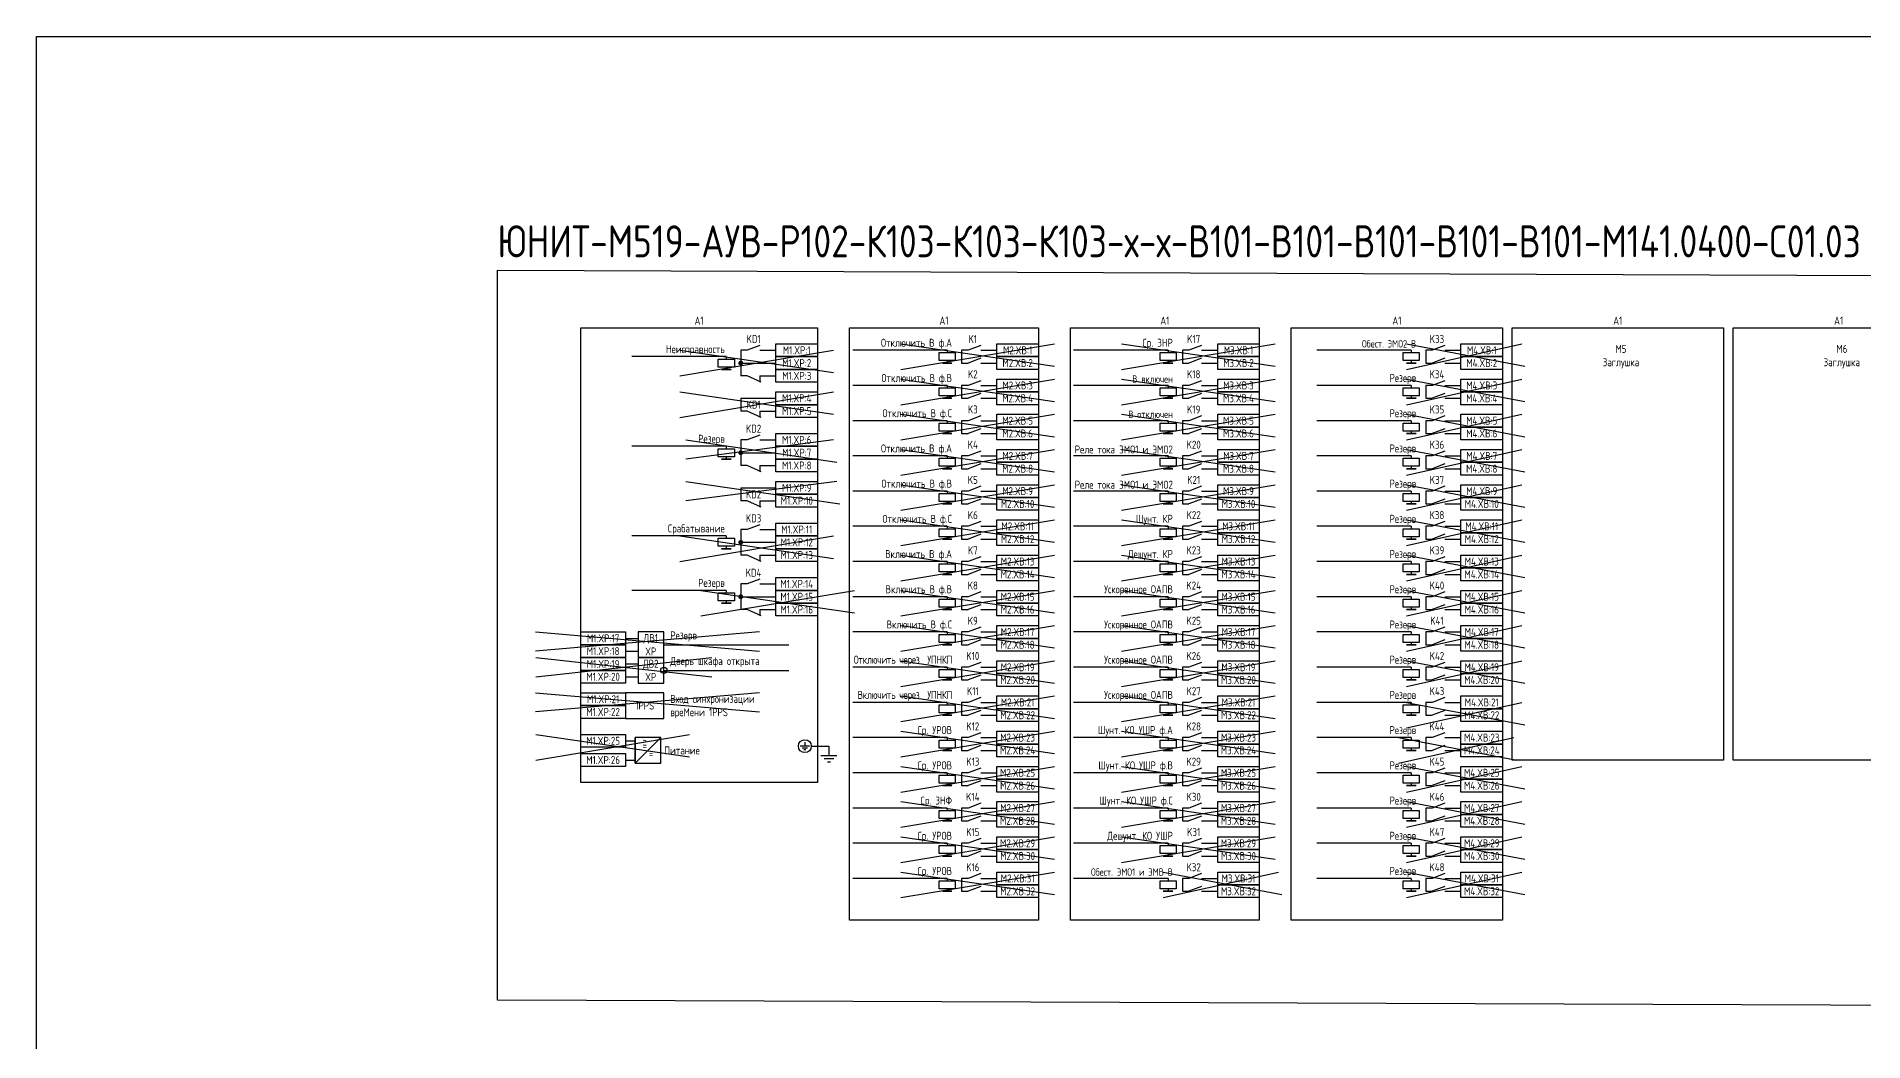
# Model space of a CAD drawing. Header units: millimetres. Extents: x -774 to 4101, y -90 to 618.
# Drawn here: x -774 to -203, y 304 to 618 of the extents above; entities that cross this region are included whole.
import ezdxf

# ---------------------------------------------------------------- set-up
doc = ezdxf.new("R2010")
doc.units = ezdxf.units.MM
doc.styles.add('Gost_type_A', font='GOST_A.TTF')

# ---------------------------------------------------------------- blocks, each defined once
blk = doc.blocks.new('POINT')
at = {"const_width": 0.75}
blk.add_lwpolyline([(-0.375, 0, 1), (0.375, 0, 1)], format="xyb", close=True, dxfattribs=at)

msp = doc.modelspace()

# ---------------------------------------------------------------- linework, layer by layer
at = {"color": 6}
for p, q in [((-573, 520), (-525, 513)), ((-573, 512), (-525, 520)), ((-504, 522), (-456, 515)), ((-504, 514), (-456, 522)), ((-435, 522), (-387, 515)), ((-435, 514), (-387, 522)), ((-346, 522), (-309, 515)), ((-346, 514), (-310, 522)), ((-504, 511), (-456, 504)), ((-504, 503), (-456, 511)), ((-435, 511), (-387, 504)), ((-435, 503), (-387, 511)), ((-573, 507), (-525, 500)), ((-573, 499), (-525, 507)), ((-504, 500), (-456, 493)), ((-504, 492), (-456, 500)), ((-435, 500), (-387, 493)), ((-435, 492), (-387, 500)), ((-504, 489), (-456, 482)), ((-504, 481), (-456, 489)), ((-435, 489), (-387, 482)), ((-435, 481), (-387, 489)), ((-504, 478), (-456, 471)), ((-504, 470), (-456, 478)), ((-435, 478), (-387, 471)), ((-435, 470), (-387, 478)), ((-504, 467), (-456, 460)), ((-504, 459), (-456, 467)), ((-435, 467), (-387, 460)), ((-435, 459), (-387, 467)), ((-573, 462), (-525, 455)), ((-573, 454), (-525, 462)), ((-504, 456), (-456, 449)), ((-504, 448), (-456, 456)), ((-435, 456), (-387, 449)), ((-435, 448), (-387, 456)), ((-566.5, 445), (-518.5, 438)), ((-566.5, 437), (-518.5, 445)), ((-504, 445), (-456, 438)), ((-504, 437), (-456, 445)), ((-435, 445), (-387, 438)), ((-435, 437), (-387, 445)), ((-504, 434), (-456, 427)), ((-504, 426), (-456, 434)), ((-435, 434), (-387, 427)), ((-435, 426), (-387, 434)), ((-618, 424), (-563, 418)), ((-618, 418), (-563, 424)), ((-504, 423), (-456, 416)), ((-504, 415), (-456, 423)), ((-435, 423), (-387, 416)), ((-435, 415), (-387, 423)), ((-504, 412), (-456, 405)), ((-504, 404), (-456, 412)), ((-435, 412), (-387, 405)), ((-435, 404), (-387, 412)), ((-618, 400), (-570, 393)), ((-618, 392), (-570, 400)), ((-504, 401), (-456, 394)), ((-504, 393), (-456, 401)), ((-435, 401), (-387, 394)), ((-435, 393), (-387, 401)), ((-504, 390), (-456, 383)), ((-504, 382), (-456, 390)), ((-435, 390), (-387, 383)), ((-435, 382), (-387, 390)), ((-504, 379), (-456, 372)), ((-504, 371), (-456, 379)), ((-435, 379), (-387, 372)), ((-435, 371), (-387, 379)), ((-504, 368), (-456, 361)), ((-504, 360), (-456, 368)), ((-435, 368), (-387, 361)), ((-435, 360), (-387, 368)), ((-504, 357), (-456, 350)), ((-504, 349), (-456, 357)), ((-422, 357), (-385, 350)), ((-422, 349), (-386, 357))]:
    msp.add_line(p, q, dxfattribs=at)
at = {"ltscale": 1.08}
for p, q in [((-552, 520), (-554, 520)), ((-554, 520), (-554, 512)), ((-548, 520), (-543, 520)), ((-483, 520), (-485, 520)), ((-485, 520), (-485, 516)), ((-479, 520), (-474, 520)), ((-414, 520), (-416, 520)), ((-416, 520), (-416, 516)), ((-410, 520), (-405, 520)), ((-338, 520), (-340, 520)), ((-340, 520), (-340, 516)), ((-334, 520), (-329, 520)), ((-554, 516), (-543, 516)), ((-485, 516), (-483, 516)), ((-479, 516), (-474, 516)), ((-416, 516), (-414, 516)), ((-410, 516), (-405, 516)), ((-340, 516), (-338, 516)), ((-334, 516), (-329, 516)), ((-552, 512), (-554, 512)), ((-548, 512), (-543, 512)), ((-483, 509), (-485, 509)), ((-485, 509), (-485, 505)), ((-479, 509), (-474, 509)), ((-414, 509), (-416, 509)), ((-416, 509), (-416, 505)), ((-410, 509), (-405, 509)), ((-338, 509), (-340, 509)), ((-340, 509), (-340, 505)), ((-334, 509), (-329, 509)), ((-554, 505), (-543, 505)), ((-485, 505), (-483, 505)), ((-479, 505), (-474, 505)), ((-416, 505), (-414, 505)), ((-410, 505), (-405, 505)), ((-340, 505), (-338, 505)), ((-334, 505), (-329, 505)), ((-552, 501), (-554, 501)), ((-548, 501), (-543, 501)), ((-483, 498), (-485, 498)), ((-485, 498), (-485, 494)), ((-479, 498), (-474, 498)), ((-414, 498), (-416, 498)), ((-416, 498), (-416, 494)), ((-410, 498), (-405, 498)), ((-338, 498), (-340, 498)), ((-340, 498), (-340, 494)), ((-334, 498), (-329, 498)), ((-552, 492), (-554, 492)), ((-554, 492), (-554, 484)), ((-548, 492), (-543, 492)), ((-485, 494), (-483, 494)), ((-479, 494), (-474, 494)), ((-416, 494), (-414, 494)), ((-410, 494), (-405, 494)), ((-340, 494), (-338, 494)), ((-334, 494), (-329, 494)), ((-554, 488), (-543, 488)), ((-483, 487), (-485, 487)), ((-485, 487), (-485, 483)), ((-479, 487), (-474, 487)), ((-414, 487), (-416, 487)), ((-416, 487), (-416, 483)), ((-410, 487), (-405, 487)), ((-338, 487), (-340, 487)), ((-340, 487), (-340, 483)), ((-334, 487), (-329, 487)), ((-552, 484), (-554, 484)), ((-548, 484), (-543, 484)), ((-485, 483), (-483, 483)), ((-479, 483), (-474, 483)), ((-416, 483), (-414, 483)), ((-410, 483), (-405, 483)), ((-340, 483), (-338, 483)), ((-334, 483), (-329, 483)), ((-554, 477), (-543, 477)), ((-483, 476), (-485, 476)), ((-485, 476), (-485, 472)), ((-479, 476), (-474, 476)), ((-414, 476), (-416, 476)), ((-416, 476), (-416, 472)), ((-410, 476), (-405, 476)), ((-338, 476), (-340, 476)), ((-340, 476), (-340, 472)), ((-334, 476), (-329, 476)), ((-552, 473), (-554, 473)), ((-548, 473), (-543, 473)), ((-485, 472), (-483, 472)), ((-479, 472), (-474, 472)), ((-416, 472), (-414, 472)), ((-410, 472), (-405, 472)), ((-340, 472), (-338, 472)), ((-334, 472), (-329, 472)), ((-552, 464), (-554, 464)), ((-554, 464), (-554, 456)), ((-548, 464), (-543, 464)), ((-483, 465), (-485, 465)), ((-485, 465), (-485, 461)), ((-479, 465), (-474, 465)), ((-414, 465), (-416, 465)), ((-416, 465), (-416, 461)), ((-410, 465), (-405, 465)), ((-338, 465), (-340, 465)), ((-340, 465), (-340, 461)), ((-334, 465), (-329, 465)), ((-554, 460), (-543, 460)), ((-485, 461), (-483, 461)), ((-479, 461), (-474, 461)), ((-416, 461), (-414, 461)), ((-410, 461), (-405, 461)), ((-340, 461), (-338, 461)), ((-334, 461), (-329, 461)), ((-552, 456), (-554, 456)), ((-548, 456), (-543, 456)), ((-483, 454), (-485, 454)), ((-485, 454), (-485, 450)), ((-479, 454), (-474, 454)), ((-414, 454), (-416, 454)), ((-416, 454), (-416, 450)), ((-410, 454), (-405, 454)), ((-338, 454), (-340, 454)), ((-340, 454), (-340, 450)), ((-334, 454), (-329, 454)), ((-552, 447), (-554, 447)), ((-554, 447), (-554, 439)), ((-548, 447), (-543, 447)), ((-485, 450), (-483, 450)), ((-479, 450), (-474, 450)), ((-416, 450), (-414, 450)), ((-410, 450), (-405, 450)), ((-340, 450), (-338, 450)), ((-334, 450), (-329, 450)), ((-554, 443), (-543, 443)), ((-483, 443), (-485, 443)), ((-485, 443), (-485, 439)), ((-479, 443), (-474, 443)), ((-414, 443), (-416, 443)), ((-416, 443), (-416, 439)), ((-410, 443), (-405, 443)), ((-338, 443), (-340, 443)), ((-340, 443), (-340, 439)), ((-334, 443), (-329, 443)), ((-552, 439), (-554, 439)), ((-548, 439), (-543, 439)), ((-485, 439), (-483, 439)), ((-479, 439), (-474, 439)), ((-416, 439), (-414, 439)), ((-410, 439), (-405, 439)), ((-340, 439), (-338, 439)), ((-334, 439), (-329, 439)), ((-483, 432), (-485, 432)), ((-485, 432), (-485, 428)), ((-479, 432), (-474, 432)), ((-414, 432), (-416, 432)), ((-416, 432), (-416, 428)), ((-410, 432), (-405, 432)), ((-338, 432), (-340, 432)), ((-340, 432), (-340, 428)), ((-334, 432), (-329, 432)), ((-485, 428), (-483, 428)), ((-479, 428), (-474, 428)), ((-416, 428), (-414, 428)), ((-410, 428), (-405, 428)), ((-340, 428), (-338, 428)), ((-334, 428), (-329, 428)), ((-483, 421), (-485, 421)), ((-485, 421), (-485, 417)), ((-485, 417), (-483, 417)), ((-479, 421), (-474, 421)), ((-479, 417), (-474, 417)), ((-414, 421), (-416, 421)), ((-416, 421), (-416, 417)), ((-416, 417), (-414, 417)), ((-410, 421), (-405, 421)), ((-410, 417), (-405, 417)), ((-338, 421), (-340, 421)), ((-340, 421), (-340, 417)), ((-340, 417), (-338, 417)), ((-334, 421), (-329, 421)), ((-334, 417), (-329, 417)), ((-483, 410), (-485, 410)), ((-485, 410), (-485, 406)), ((-485, 406), (-483, 406)), ((-479, 410), (-474, 410)), ((-479, 406), (-474, 406)), ((-414, 410), (-416, 410)), ((-416, 410), (-416, 406)), ((-416, 406), (-414, 406)), ((-410, 410), (-405, 410)), ((-410, 406), (-405, 406)), ((-338, 410), (-340, 410)), ((-340, 410), (-340, 406)), ((-340, 406), (-338, 406)), ((-334, 410), (-329, 410)), ((-334, 406), (-329, 406)), ((-483, 399), (-485, 399)), ((-485, 399), (-485, 395)), ((-485, 395), (-483, 395)), ((-479, 399), (-474, 399)), ((-479, 395), (-474, 395)), ((-414, 399), (-416, 399)), ((-416, 399), (-416, 395)), ((-416, 395), (-414, 395)), ((-410, 399), (-405, 399)), ((-410, 395), (-405, 395)), ((-338, 399), (-340, 399)), ((-340, 399), (-340, 395)), ((-340, 395), (-338, 395)), ((-334, 399), (-329, 399)), ((-334, 395), (-329, 395)), ((-483, 388), (-485, 388)), ((-485, 388), (-485, 384)), ((-485, 384), (-483, 384)), ((-479, 388), (-474, 388)), ((-479, 384), (-474, 384)), ((-414, 388), (-416, 388)), ((-416, 388), (-416, 384)), ((-416, 384), (-414, 384)), ((-410, 388), (-405, 388)), ((-410, 384), (-405, 384)), ((-338, 388), (-340, 388)), ((-340, 388), (-340, 384)), ((-340, 384), (-338, 384)), ((-334, 388), (-329, 388)), ((-334, 384), (-329, 384)), ((-483, 377), (-485, 377)), ((-485, 377), (-485, 373)), ((-479, 377), (-474, 377)), ((-414, 377), (-416, 377)), ((-416, 377), (-416, 373)), ((-410, 377), (-405, 377)), ((-338, 377), (-340, 377)), ((-340, 377), (-340, 373)), ((-334, 377), (-329, 377)), ((-485, 373), (-483, 373)), ((-479, 373), (-474, 373)), ((-416, 373), (-414, 373)), ((-410, 373), (-405, 373)), ((-340, 373), (-338, 373)), ((-334, 373), (-329, 373)), ((-483, 366), (-485, 366)), ((-485, 366), (-485, 362)), ((-479, 366), (-474, 366)), ((-414, 366), (-416, 366)), ((-416, 366), (-416, 362)), ((-410, 366), (-405, 366)), ((-338, 366), (-340, 366)), ((-340, 366), (-340, 362)), ((-334, 366), (-329, 366)), ((-485, 362), (-483, 362)), ((-479, 362), (-474, 362)), ((-416, 362), (-414, 362)), ((-410, 362), (-405, 362)), ((-340, 362), (-338, 362)), ((-334, 362), (-329, 362)), ((-483, 355), (-485, 355)), ((-485, 355), (-485, 351)), ((-479, 355), (-474, 355)), ((-414, 355), (-416, 355)), ((-416, 355), (-416, 351)), ((-410, 355), (-405, 355)), ((-338, 355), (-340, 355)), ((-340, 355), (-340, 351)), ((-334, 355), (-329, 355)), ((-485, 351), (-483, 351)), ((-479, 351), (-474, 351)), ((-416, 351), (-414, 351)), ((-410, 351), (-405, 351)), ((-340, 351), (-338, 351)), ((-334, 351), (-329, 351))]:
    msp.add_line(p, q, dxfattribs=at)
at = {"ltscale": 4.32}
for p, q in [((-548, 521.5), (-552, 520)), ((-479, 521.5), (-483, 520)), ((-410, 521.5), (-414, 520)), ((-334, 521.5), (-338, 520)), ((-479, 517.5), (-483, 516)), ((-410, 517.5), (-414, 516)), ((-334, 517.5), (-338, 516)), ((-547.61, 510), (-552, 512)), ((-479, 510.5), (-483, 509)), ((-410, 510.5), (-414, 509)), ((-334, 510.5), (-338, 509)), ((-479, 506.5), (-483, 505)), ((-410, 506.5), (-414, 505)), ((-334, 506.5), (-338, 505)), ((-547.61, 499), (-552, 501)), ((-479, 499.5), (-483, 498)), ((-410, 499.5), (-414, 498)), ((-334, 499.5), (-338, 498)), ((-548, 493.5), (-552, 492)), ((-479, 495.5), (-483, 494)), ((-410, 495.5), (-414, 494)), ((-334, 495.5), (-338, 494)), ((-479, 488.5), (-483, 487)), ((-410, 488.5), (-414, 487)), ((-334, 488.5), (-338, 487)), ((-547.61, 482), (-552, 484)), ((-479, 484.5), (-483, 483)), ((-410, 484.5), (-414, 483)), ((-334, 484.5), (-338, 483)), ((-479, 477.5), (-483, 476)), ((-410, 477.5), (-414, 476)), ((-334, 477.5), (-338, 476)), ((-547.61, 471), (-552, 473)), ((-479, 473.5), (-483, 472)), ((-410, 473.5), (-414, 472)), ((-334, 473.5), (-338, 472)), ((-548, 465.5), (-552, 464)), ((-479, 466.5), (-483, 465)), ((-479, 462.5), (-483, 461)), ((-410, 466.5), (-414, 465)), ((-410, 462.5), (-414, 461)), ((-334, 466.5), (-338, 465)), ((-334, 462.5), (-338, 461)), ((-547.61, 454), (-552, 456)), ((-479, 455.5), (-483, 454)), ((-479, 451.5), (-483, 450)), ((-410, 455.5), (-414, 454)), ((-410, 451.5), (-414, 450)), ((-334, 455.5), (-338, 454)), ((-334, 451.5), (-338, 450)), ((-548, 448.5), (-552, 447)), ((-479, 444.5), (-483, 443)), ((-479, 440.5), (-483, 439)), ((-410, 444.5), (-414, 443)), ((-410, 440.5), (-414, 439)), ((-334, 444.5), (-338, 443)), ((-334, 440.5), (-338, 439)), ((-547.61, 437), (-552, 439)), ((-479, 433.5), (-483, 432)), ((-479, 429.5), (-483, 428)), ((-410, 433.5), (-414, 432)), ((-410, 429.5), (-414, 428)), ((-334, 433.5), (-338, 432)), ((-334, 429.5), (-338, 428)), ((-479, 422.5), (-483, 421)), ((-410, 422.5), (-414, 421)), ((-334, 422.5), (-338, 421)), ((-479, 418.5), (-483, 417)), ((-410, 418.5), (-414, 417)), ((-334, 418.5), (-338, 417)), ((-479, 411.5), (-483, 410)), ((-410, 411.5), (-414, 410)), ((-334, 411.5), (-338, 410)), ((-479, 407.5), (-483, 406)), ((-410, 407.5), (-414, 406)), ((-334, 407.5), (-338, 406)), ((-479, 400.5), (-483, 399)), ((-410, 400.5), (-414, 399)), ((-334, 400.5), (-338, 399)), ((-532.55, 396.32), (-535.4, 396.32)), ((-533.12, 395.75), (-534.83, 395.75)), ((-533.69, 395.18), (-534.26, 395.18)), ((-533.97, 397.6), (-533.97, 396.32)), ((-526.43, 396.32), (-526.43, 393.32)), ((-479, 396.5), (-483, 395)), ((-410, 396.5), (-414, 395)), ((-334, 396.5), (-338, 395)), ((-523.93, 393.32), (-528.93, 393.32)), ((-524.93, 392.32), (-527.93, 392.32)), ((-525.93, 391.32), (-526.93, 391.32)), ((-479, 389.5), (-483, 388)), ((-410, 389.5), (-414, 388)), ((-334, 389.5), (-338, 388)), ((-479, 385.5), (-483, 384)), ((-410, 385.5), (-414, 384)), ((-334, 385.5), (-338, 384)), ((-479, 378.5), (-483, 377)), ((-410, 378.5), (-414, 377)), ((-334, 378.5), (-338, 377)), ((-479, 374.5), (-483, 373)), ((-410, 374.5), (-414, 373)), ((-334, 374.5), (-338, 373)), ((-479, 367.5), (-483, 366)), ((-410, 367.5), (-414, 366)), ((-334, 367.5), (-338, 366)), ((-479, 363.5), (-483, 362)), ((-410, 363.5), (-414, 362)), ((-334, 363.5), (-338, 362)), ((-479, 356.5), (-483, 355)), ((-410, 356.5), (-414, 355)), ((-334, 356.5), (-338, 355)), ((-479, 352.5), (-483, 351)), ((-410, 352.5), (-414, 351)), ((-334, 352.5), (-338, 351))]:
    msp.add_line(p, q, dxfattribs=at)
for p, q in [((-489.5, 520), (-519, 520)), ((-489.5, 520), (-489.5, 519.25)), ((-420.5, 520), (-450, 520)), ((-420.5, 520), (-420.5, 519.25)), ((-344.5, 520), (-374, 520)), ((-344.5, 520), (-344.5, 519.25)), ((-558.5, 518), (-588, 518)), ((-558.5, 518), (-558.5, 517.25)), ((-558.5, 514.75), (-558.5, 514)), ((-489.5, 516.75), (-489.5, 516)), ((-420.5, 516.75), (-420.5, 516)), ((-344.5, 516.75), (-344.5, 516)), ((-548, 512), (-548, 510)), ((-489.5, 509), (-519, 509)), ((-489.5, 509), (-489.5, 508.25)), ((-420.5, 509), (-450, 509)), ((-420.5, 509), (-420.5, 508.25)), ((-344.5, 509), (-374, 509)), ((-344.5, 509), (-344.5, 508.25)), ((-554, 505), (-554, 501)), ((-489.5, 505.75), (-489.5, 505)), ((-420.5, 505.75), (-420.5, 505)), ((-344.5, 505.75), (-344.5, 505)), ((-548, 501), (-548, 499)), ((-489.5, 498), (-519, 498)), ((-489.5, 498), (-489.5, 497.25)), ((-420.5, 498), (-450, 498)), ((-420.5, 498), (-420.5, 497.25)), ((-344.5, 498), (-374, 498)), ((-344.5, 498), (-344.5, 497.25)), ((-489.5, 494.75), (-489.5, 494)), ((-420.5, 494.75), (-420.5, 494)), ((-344.5, 494.75), (-344.5, 494)), ((-558.5, 490), (-588, 490)), ((-558.5, 490), (-558.5, 489.25)), ((-558.5, 486.75), (-558.5, 486)), ((-489.5, 487), (-519, 487)), ((-489.5, 487), (-489.5, 486.25)), ((-420.5, 487), (-450, 487)), ((-420.5, 487), (-420.5, 486.25)), ((-344.5, 487), (-374, 487)), ((-344.5, 487), (-344.5, 486.25)), ((-548, 484), (-548, 482)), ((-489.5, 483.75), (-489.5, 483)), ((-420.5, 483.75), (-420.5, 483)), ((-344.5, 483.75), (-344.5, 483)), ((-554, 477), (-554, 473)), ((-489.5, 476), (-519, 476)), ((-489.5, 476), (-489.5, 475.25)), ((-420.5, 476), (-450, 476)), ((-420.5, 476), (-420.5, 475.25)), ((-344.5, 476), (-374, 476)), ((-344.5, 476), (-344.5, 475.25)), ((-548, 473), (-548, 471)), ((-489.5, 472.75), (-489.5, 472)), ((-420.5, 472.75), (-420.5, 472)), ((-344.5, 472.75), (-344.5, 472)), ((-489.5, 465), (-519, 465)), ((-489.5, 465), (-489.5, 464.25)), ((-420.5, 465), (-450, 465)), ((-420.5, 465), (-420.5, 464.25)), ((-344.5, 465), (-374, 465)), ((-344.5, 465), (-344.5, 464.25)), ((-558.5, 462), (-588, 462)), ((-558.5, 462), (-558.5, 461.25)), ((-558.5, 458.75), (-558.5, 458)), ((-489.5, 461.75), (-489.5, 461)), ((-420.5, 461.75), (-420.5, 461)), ((-344.5, 461.75), (-344.5, 461)), ((-548, 456), (-548, 454)), ((-489.5, 454), (-519, 454)), ((-489.5, 454), (-489.5, 453.25)), ((-420.5, 454), (-450, 454)), ((-420.5, 454), (-420.5, 453.25)), ((-344.5, 454), (-374, 454)), ((-344.5, 454), (-344.5, 453.25)), ((-489.5, 450.75), (-489.5, 450)), ((-420.5, 450.75), (-420.5, 450)), ((-344.5, 450.75), (-344.5, 450)), ((-558.5, 445), (-588, 445)), ((-558.5, 445), (-558.5, 444.25)), ((-558.5, 441.75), (-558.5, 441)), ((-489.5, 443), (-519, 443)), ((-489.5, 443), (-489.5, 442.25)), ((-489.5, 439.75), (-489.5, 439)), ((-420.5, 443), (-450, 443)), ((-420.5, 443), (-420.5, 442.25)), ((-420.5, 439.75), (-420.5, 439)), ((-344.5, 443), (-374, 443)), ((-344.5, 443), (-344.5, 442.25)), ((-344.5, 439.75), (-344.5, 439)), ((-548, 439), (-548, 437)), ((-590, 430), (-586, 430)), ((-489.5, 432), (-519, 432)), ((-489.5, 432), (-489.5, 431.25)), ((-489.5, 428.75), (-489.5, 428)), ((-420.5, 432), (-450, 432)), ((-420.5, 432), (-420.5, 431.25)), ((-420.5, 428.75), (-420.5, 428)), ((-344.5, 432), (-374, 432)), ((-344.5, 432), (-344.5, 431.25)), ((-344.5, 428.75), (-344.5, 428)), ((-590, 426), (-586, 426)), ((-578, 428), (-539, 428)), ((-590, 422), (-586, 422)), ((-590, 418), (-586, 418)), ((-578, 420), (-539, 420)), ((-489.5, 421), (-519, 421)), ((-489.5, 421), (-489.5, 420.25)), ((-489.5, 417.75), (-489.5, 417)), ((-420.5, 421), (-450, 421)), ((-420.5, 421), (-420.5, 420.25)), ((-420.5, 417.75), (-420.5, 417)), ((-344.5, 421), (-374, 421)), ((-344.5, 421), (-344.5, 420.25)), ((-344.5, 417.75), (-344.5, 417)), ((-489.5, 410), (-519, 410)), ((-489.5, 410), (-489.5, 409.25)), ((-489.5, 406.75), (-489.5, 406)), ((-420.5, 410), (-450, 410)), ((-420.5, 410), (-420.5, 409.25)), ((-420.5, 406.75), (-420.5, 406)), ((-344.5, 410), (-374, 410)), ((-344.5, 410), (-344.5, 409.25)), ((-344.5, 406.75), (-344.5, 406)), ((-587, 391), (-587, 399)), ((-587, 391), (-579, 399)), ((-531.95, 396.32), (-526.43, 396.32)), ((-489.5, 399), (-519, 399)), ((-489.5, 399), (-489.5, 398.25)), ((-489.5, 395.75), (-489.5, 395)), ((-420.5, 399), (-450, 399)), ((-420.5, 399), (-420.5, 398.25)), ((-420.5, 395.75), (-420.5, 395)), ((-344.5, 399), (-374, 399)), ((-344.5, 399), (-344.5, 398.25)), ((-344.5, 395.75), (-344.5, 395)), ((-489.5, 388), (-519, 388)), ((-489.5, 388), (-489.5, 387.25)), ((-489.5, 384.75), (-489.5, 384)), ((-420.5, 388), (-450, 388)), ((-420.5, 388), (-420.5, 387.25)), ((-420.5, 384.75), (-420.5, 384)), ((-344.5, 388), (-374, 388)), ((-344.5, 388), (-344.5, 387.25)), ((-344.5, 384.75), (-344.5, 384)), ((-489.5, 377), (-519, 377)), ((-489.5, 377), (-489.5, 376.25)), ((-420.5, 377), (-450, 377)), ((-420.5, 377), (-420.5, 376.25)), ((-344.5, 377), (-374, 377)), ((-344.5, 377), (-344.5, 376.25)), ((-489.5, 373.75), (-489.5, 373)), ((-420.5, 373.75), (-420.5, 373)), ((-344.5, 373.75), (-344.5, 373)), ((-489.5, 366), (-519, 366)), ((-489.5, 366), (-489.5, 365.25)), ((-420.5, 366), (-450, 366)), ((-420.5, 366), (-420.5, 365.25)), ((-344.5, 366), (-374, 366)), ((-344.5, 366), (-344.5, 365.25)), ((-489.5, 362.75), (-489.5, 362)), ((-420.5, 362.75), (-420.5, 362)), ((-344.5, 362.75), (-344.5, 362)), ((-489.5, 355), (-519, 355)), ((-489.5, 355), (-489.5, 354.25)), ((-420.5, 355), (-450, 355)), ((-420.5, 355), (-420.5, 354.25)), ((-344.5, 355), (-374, 355)), ((-344.5, 355), (-344.5, 354.25)), ((-489.5, 351.75), (-489.5, 351)), ((-420.5, 351.75), (-420.5, 351)), ((-344.5, 351.75), (-344.5, 351))]:
    msp.add_line(p, q)
at = {"color": 3}
for p, q in [((-346, 511), (-309, 504)), ((-346, 503), (-310, 511)), ((-346, 500), (-309, 493)), ((-346, 492), (-310, 500)), ((-346, 489), (-309, 482)), ((-346, 481), (-310, 489)), ((-346, 478), (-309, 471)), ((-346, 470), (-310, 478)), ((-346, 467), (-309, 460)), ((-346, 459), (-310, 467)), ((-346, 456), (-309, 449)), ((-346, 448), (-310, 456)), ((-346, 445), (-309, 438)), ((-346, 437), (-310, 445)), ((-346, 434), (-309, 427)), ((-346, 426), (-310, 434)), ((-346, 423), (-309, 416)), ((-346, 415), (-310, 423)), ((-346, 410), (-309, 403)), ((-346, 402), (-310, 410)), ((-348.5, 399), (-311.5, 392)), ((-348.5, 391), (-312.5, 399)), ((-346, 390), (-309, 383)), ((-346, 382), (-310, 390)), ((-346, 379), (-309, 372)), ((-346, 371), (-310, 379)), ((-346, 368), (-309, 361)), ((-346, 360), (-310, 368)), ((-346, 357), (-309, 350)), ((-346, 349), (-310, 357))]:
    msp.add_line(p, q, dxfattribs=at)
at = {"color": 114, "true_color": 0x139b48}
for p, q in [((-571.12, 492), (-524, 485)), ((-525, 492), (-571.12, 486)), ((-571.12, 479), (-523, 472)), ((-524, 479), (-571.12, 473)), ((-618.12, 432), (-548.12, 426)), ((-548.12, 432), (-618.12, 426)), ((-618.12, 413), (-548.12, 407)), ((-548.12, 413), (-618.12, 407))]:
    msp.add_line(p, q, dxfattribs=at)
at = {"ltscale": 4}
for p, q in [((-590, 398), (-587, 398)), ((-590, 392), (-587, 392))]:
    msp.add_line(p, q, dxfattribs=at)
at = {"color": 3}
msp.add_lwpolyline([(-774, 618), (4101, 618), (4101, -90), (-774, -90)], close=True, dxfattribs=at)
for points in [[(-630, 545), (425, 541), (425, 313), (-630, 317)], [(-604, 527), (-530, 527), (-530, 385), (-604, 385)], [(-520, 527), (-461, 527), (-461, 342), (-520, 342)], [(-451, 527), (-392, 527), (-392, 342), (-451, 342)], [(-382, 527), (-316, 527), (-316, 342), (-382, 342)], [(-313, 527), (-247, 527), (-247, 392), (-313, 392)], [(-244, 527), (-178, 527), (-178, 392), (-244, 392)], [(-543, 522), (-530, 522), (-530, 518), (-543, 518)], [(-474, 522), (-461, 522), (-461, 518), (-474, 518)], [(-405, 522), (-392, 522), (-392, 518), (-405, 518)], [(-329, 522), (-316, 522), (-316, 518), (-329, 518)], [(-556, 517.25), (-556, 514.75), (-561, 514.75), (-561, 517.25)], [(-557, 514), (-560, 514)], [(-543, 518), (-530, 518), (-530, 514), (-543, 514)], [(-543, 514), (-530, 514), (-530, 510), (-543, 510)], [(-487, 519.25), (-487, 516.75), (-492, 516.75), (-492, 519.25)], [(-488, 516), (-491, 516)], [(-474, 518), (-461, 518), (-461, 514), (-474, 514)], [(-418, 519.25), (-418, 516.75), (-423, 516.75), (-423, 519.25)], [(-419, 516), (-422, 516)], [(-405, 518), (-392, 518), (-392, 514), (-405, 514)], [(-342, 519.25), (-342, 516.75), (-347, 516.75), (-347, 519.25)], [(-343, 516), (-346, 516)], [(-329, 518), (-316, 518), (-316, 514), (-329, 514)], [(-487, 508.25), (-487, 505.75), (-492, 505.75), (-492, 508.25)], [(-474, 511), (-461, 511), (-461, 507), (-474, 507)], [(-418, 508.25), (-418, 505.75), (-423, 505.75), (-423, 508.25)], [(-405, 511), (-392, 511), (-392, 507), (-405, 507)], [(-342, 508.25), (-342, 505.75), (-347, 505.75), (-347, 508.25)], [(-329, 511), (-316, 511), (-316, 507), (-329, 507)], [(-543, 507), (-530, 507), (-530, 503), (-543, 503)], [(-543, 503), (-530, 503), (-530, 499), (-543, 499)], [(-488, 505), (-491, 505)], [(-474, 507), (-461, 507), (-461, 503), (-474, 503)], [(-419, 505), (-422, 505)], [(-405, 507), (-392, 507), (-392, 503), (-405, 503)], [(-343, 505), (-346, 505)], [(-329, 507), (-316, 507), (-316, 503), (-329, 503)], [(-487, 497.25), (-487, 494.75), (-492, 494.75), (-492, 497.25)], [(-474, 500), (-461, 500), (-461, 496), (-474, 496)], [(-418, 497.25), (-418, 494.75), (-423, 494.75), (-423, 497.25)], [(-405, 500), (-392, 500), (-392, 496), (-405, 496)], [(-342, 497.25), (-342, 494.75), (-347, 494.75), (-347, 497.25)], [(-329, 500), (-316, 500), (-316, 496), (-329, 496)], [(-543, 494), (-530, 494), (-530, 490), (-543, 490)], [(-488, 494), (-491, 494)], [(-474, 496), (-461, 496), (-461, 492), (-474, 492)], [(-419, 494), (-422, 494)], [(-405, 496), (-392, 496), (-392, 492), (-405, 492)], [(-343, 494), (-346, 494)], [(-329, 496), (-316, 496), (-316, 492), (-329, 492)], [(-556, 489.25), (-556, 486.75), (-561, 486.75), (-561, 489.25)], [(-557, 486), (-560, 486)], [(-543, 490), (-530, 490), (-530, 486), (-543, 486)], [(-543, 486), (-530, 486), (-530, 482), (-543, 482)], [(-487, 486.25), (-487, 483.75), (-492, 483.75), (-492, 486.25)], [(-474, 489), (-461, 489), (-461, 485), (-474, 485)], [(-418, 486.25), (-418, 483.75), (-423, 483.75), (-423, 486.25)], [(-405, 489), (-392, 489), (-392, 485), (-405, 485)], [(-342, 486.25), (-342, 483.75), (-347, 483.75), (-347, 486.25)], [(-329, 489), (-316, 489), (-316, 485), (-329, 485)], [(-488, 483), (-491, 483)], [(-474, 485), (-461, 485), (-461, 481), (-474, 481)], [(-419, 483), (-422, 483)], [(-405, 485), (-392, 485), (-392, 481), (-405, 481)], [(-343, 483), (-346, 483)], [(-329, 485), (-316, 485), (-316, 481), (-329, 481)], [(-543, 479), (-530, 479), (-530, 475), (-543, 475)], [(-543, 475), (-530, 475), (-530, 471), (-543, 471)], [(-487, 475.25), (-487, 472.75), (-492, 472.75), (-492, 475.25)], [(-474, 478), (-461, 478), (-461, 474), (-474, 474)], [(-474, 474), (-461, 474), (-461, 470), (-474, 470)], [(-418, 475.25), (-418, 472.75), (-423, 472.75), (-423, 475.25)], [(-405, 478), (-392, 478), (-392, 474), (-405, 474)], [(-405, 474), (-392, 474), (-392, 470), (-405, 470)], [(-342, 475.25), (-342, 472.75), (-347, 472.75), (-347, 475.25)], [(-329, 478), (-316, 478), (-316, 474), (-329, 474)], [(-329, 474), (-316, 474), (-316, 470), (-329, 470)], [(-488, 472), (-491, 472)], [(-419, 472), (-422, 472)], [(-343, 472), (-346, 472)], [(-543, 466), (-530, 466), (-530, 462), (-543, 462)], [(-487, 464.25), (-487, 461.75), (-492, 461.75), (-492, 464.25)], [(-474, 467), (-461, 467), (-461, 463), (-474, 463)], [(-474, 463), (-461, 463), (-461, 459), (-474, 459)], [(-418, 464.25), (-418, 461.75), (-423, 461.75), (-423, 464.25)], [(-405, 467), (-392, 467), (-392, 463), (-405, 463)], [(-405, 463), (-392, 463), (-392, 459), (-405, 459)], [(-342, 464.25), (-342, 461.75), (-347, 461.75), (-347, 464.25)], [(-329, 467), (-316, 467), (-316, 463), (-329, 463)], [(-329, 463), (-316, 463), (-316, 459), (-329, 459)], [(-556, 461.25), (-556, 458.75), (-561, 458.75), (-561, 461.25)], [(-557, 458), (-560, 458)], [(-543, 462), (-530, 462), (-530, 458), (-543, 458)], [(-543, 458), (-530, 458), (-530, 454), (-543, 454)], [(-488, 461), (-491, 461)], [(-419, 461), (-422, 461)], [(-343, 461), (-346, 461)], [(-487, 453.25), (-487, 450.75), (-492, 450.75), (-492, 453.25)], [(-474, 456), (-461, 456), (-461, 452), (-474, 452)], [(-474, 452), (-461, 452), (-461, 448), (-474, 448)], [(-418, 453.25), (-418, 450.75), (-423, 450.75), (-423, 453.25)], [(-405, 456), (-392, 456), (-392, 452), (-405, 452)], [(-405, 452), (-392, 452), (-392, 448), (-405, 448)], [(-342, 453.25), (-342, 450.75), (-347, 450.75), (-347, 453.25)], [(-329, 456), (-316, 456), (-316, 452), (-329, 452)], [(-329, 452), (-316, 452), (-316, 448), (-329, 448)], [(-543, 449), (-530, 449), (-530, 445), (-543, 445)], [(-488, 450), (-491, 450)], [(-419, 450), (-422, 450)], [(-343, 450), (-346, 450)], [(-556, 444.25), (-556, 441.75), (-561, 441.75), (-561, 444.25)], [(-557, 441), (-560, 441)], [(-543, 445), (-530, 445), (-530, 441), (-543, 441)], [(-543, 441), (-530, 441), (-530, 437), (-543, 437)], [(-487, 442.25), (-487, 439.75), (-492, 439.75), (-492, 442.25)], [(-474, 445), (-461, 445), (-461, 441), (-474, 441)], [(-474, 441), (-461, 441), (-461, 437), (-474, 437)], [(-418, 442.25), (-418, 439.75), (-423, 439.75), (-423, 442.25)], [(-405, 445), (-392, 445), (-392, 441), (-405, 441)], [(-405, 441), (-392, 441), (-392, 437), (-405, 437)], [(-342, 442.25), (-342, 439.75), (-347, 439.75), (-347, 442.25)], [(-329, 445), (-316, 445), (-316, 441), (-329, 441)], [(-329, 441), (-316, 441), (-316, 437), (-329, 437)], [(-488, 439), (-491, 439)], [(-474, 434), (-461, 434), (-461, 430), (-474, 430)], [(-419, 439), (-422, 439)], [(-405, 434), (-392, 434), (-392, 430), (-405, 430)], [(-343, 439), (-346, 439)], [(-329, 434), (-316, 434), (-316, 430), (-329, 430)], [(-604, 432), (-590, 432), (-590, 428), (-604, 428)], [(-487, 431.25), (-487, 428.75), (-492, 428.75), (-492, 431.25)], [(-474, 430), (-461, 430), (-461, 426), (-474, 426)], [(-418, 431.25), (-418, 428.75), (-423, 428.75), (-423, 431.25)], [(-405, 430), (-392, 430), (-392, 426), (-405, 426)], [(-342, 431.25), (-342, 428.75), (-347, 428.75), (-347, 431.25)], [(-329, 430), (-316, 430), (-316, 426), (-329, 426)], [(-604, 428), (-590, 428), (-590, 424), (-604, 424)], [(-604, 424), (-590, 424), (-590, 420), (-604, 420)], [(-488, 428), (-491, 428)], [(-474, 423), (-461, 423), (-461, 419), (-474, 419)], [(-419, 428), (-422, 428)], [(-405, 423), (-392, 423), (-392, 419), (-405, 419)], [(-343, 428), (-346, 428)], [(-329, 423), (-316, 423), (-316, 419), (-329, 419)], [(-604, 420), (-590, 420), (-590, 416), (-604, 416)], [(-487, 420.25), (-487, 417.75), (-492, 417.75), (-492, 420.25)], [(-488, 417), (-491, 417)], [(-474, 419), (-461, 419), (-461, 415), (-474, 415)], [(-418, 420.25), (-418, 417.75), (-423, 417.75), (-423, 420.25)], [(-419, 417), (-422, 417)], [(-405, 419), (-392, 419), (-392, 415), (-405, 415)], [(-342, 420.25), (-342, 417.75), (-347, 417.75), (-347, 420.25)], [(-343, 417), (-346, 417)], [(-329, 419), (-316, 419), (-316, 415), (-329, 415)], [(-604, 413), (-590, 413), (-590, 409), (-604, 409)], [(-474, 412), (-461, 412), (-461, 408), (-474, 408)], [(-405, 412), (-392, 412), (-392, 408), (-405, 408)], [(-329, 412), (-316, 412), (-316, 408), (-329, 408)], [(-604, 409), (-590, 409), (-590, 405), (-604, 405)], [(-487, 409.25), (-487, 406.75), (-492, 406.75), (-492, 409.25)], [(-488, 406), (-491, 406)], [(-474, 408), (-461, 408), (-461, 404), (-474, 404)], [(-418, 409.25), (-418, 406.75), (-423, 406.75), (-423, 409.25)], [(-419, 406), (-422, 406)], [(-405, 408), (-392, 408), (-392, 404), (-405, 404)], [(-342, 409.25), (-342, 406.75), (-347, 406.75), (-347, 409.25)], [(-343, 406), (-346, 406)], [(-329, 408), (-316, 408), (-316, 404), (-329, 404)], [(-604, 400), (-590, 400), (-590, 396), (-604, 396)], [(-474, 401), (-461, 401), (-461, 397), (-474, 397)], [(-405, 401), (-392, 401), (-392, 397), (-405, 397)], [(-329, 401), (-316, 401), (-316, 397), (-329, 397)], [(-604, 394), (-590, 394), (-590, 390), (-604, 390)], [(-487, 398.25), (-487, 395.75), (-492, 395.75), (-492, 398.25)], [(-488, 395), (-491, 395)], [(-474, 397), (-461, 397), (-461, 393), (-474, 393)], [(-418, 398.25), (-418, 395.75), (-423, 395.75), (-423, 398.25)], [(-419, 395), (-422, 395)], [(-405, 397), (-392, 397), (-392, 393), (-405, 393)], [(-342, 398.25), (-342, 395.75), (-347, 395.75), (-347, 398.25)], [(-343, 395), (-346, 395)], [(-329, 397), (-316, 397), (-316, 393), (-329, 393)], [(-474, 390), (-461, 390), (-461, 386), (-474, 386)], [(-405, 390), (-392, 390), (-392, 386), (-405, 386)], [(-329, 390), (-316, 390), (-316, 386), (-329, 386)], [(-487, 387.25), (-487, 384.75), (-492, 384.75), (-492, 387.25)], [(-488, 384), (-491, 384)], [(-474, 386), (-461, 386), (-461, 382), (-474, 382)], [(-418, 387.25), (-418, 384.75), (-423, 384.75), (-423, 387.25)], [(-419, 384), (-422, 384)], [(-405, 386), (-392, 386), (-392, 382), (-405, 382)], [(-342, 387.25), (-342, 384.75), (-347, 384.75), (-347, 387.25)], [(-343, 384), (-346, 384)], [(-329, 386), (-316, 386), (-316, 382), (-329, 382)], [(-474, 379), (-461, 379), (-461, 375), (-474, 375)], [(-405, 379), (-392, 379), (-392, 375), (-405, 375)], [(-329, 379), (-316, 379), (-316, 375), (-329, 375)], [(-487, 376.25), (-487, 373.75), (-492, 373.75), (-492, 376.25)], [(-488, 373), (-491, 373)], [(-474, 375), (-461, 375), (-461, 371), (-474, 371)], [(-418, 376.25), (-418, 373.75), (-423, 373.75), (-423, 376.25)], [(-419, 373), (-422, 373)], [(-405, 375), (-392, 375), (-392, 371), (-405, 371)], [(-342, 376.25), (-342, 373.75), (-347, 373.75), (-347, 376.25)], [(-343, 373), (-346, 373)], [(-329, 375), (-316, 375), (-316, 371), (-329, 371)], [(-474, 368), (-461, 368), (-461, 364), (-474, 364)], [(-405, 368), (-392, 368), (-392, 364), (-405, 364)], [(-329, 368), (-316, 368), (-316, 364), (-329, 364)], [(-487, 365.25), (-487, 362.75), (-492, 362.75), (-492, 365.25)], [(-488, 362), (-491, 362)], [(-474, 364), (-461, 364), (-461, 360), (-474, 360)], [(-418, 365.25), (-418, 362.75), (-423, 362.75), (-423, 365.25)], [(-419, 362), (-422, 362)], [(-405, 364), (-392, 364), (-392, 360), (-405, 360)], [(-342, 365.25), (-342, 362.75), (-347, 362.75), (-347, 365.25)], [(-343, 362), (-346, 362)], [(-329, 364), (-316, 364), (-316, 360), (-329, 360)], [(-487, 354.25), (-487, 351.75), (-492, 351.75), (-492, 354.25)], [(-474, 357), (-461, 357), (-461, 353), (-474, 353)], [(-418, 354.25), (-418, 351.75), (-423, 351.75), (-423, 354.25)], [(-405, 357), (-392, 357), (-392, 353), (-405, 353)], [(-342, 354.25), (-342, 351.75), (-347, 351.75), (-347, 354.25)], [(-329, 357), (-316, 357), (-316, 353), (-329, 353)], [(-488, 351), (-491, 351)], [(-474, 353), (-461, 353), (-461, 349), (-474, 349)], [(-419, 351), (-422, 351)], [(-405, 353), (-392, 353), (-392, 349), (-405, 349)], [(-343, 351), (-346, 351)], [(-329, 353), (-316, 353), (-316, 349), (-329, 349)]]:
    msp.add_lwpolyline(points, close=True)
at = {"ltscale": 4}
for points in [[(-586, 424), (-578, 424), (-578, 432), (-586, 432)], [(-586, 416), (-578, 416), (-578, 424), (-586, 424)], [(-590, 405), (-578, 405), (-578, 413), (-590, 413)], [(-587, 391), (-579, 391), (-579, 399), (-587, 399)]]:
    msp.add_lwpolyline(points, close=True, dxfattribs=at)
for centre, radius in [((-578, 420), 1), ((-533.97, 396.32), 2.02)]:
    msp.add_circle(centre, radius)

# ---------------------------------------------------------------- block references
for p in [(-554, 516), (-554, 488), (-554, 460), (-554, 443)]:
    msp.add_blockref('POINT', p)

# ---------------------------------------------------------------- texts
at = {"style": 'Gost_type_A'}
for s, insert, char_height, width, attachment_point, line_spacing_factor in [('\\pxql;ЮНИТ-М519-АУВ-Р102-К103-К103-К103-х-х-В101-В101-В101-В101-В101-М141.0400-С01.03', (-251.5, 549), 10, 757.0049, 8, 0.9), ('A1', (-567, 528), 2.5, 74.0002, 8, 0.9), ('A1', (-490.5, 528), 2.5, 59, 8, 0.9), ('A1', (-421.5, 528), 2.5, 59, 8, 0.9), ('A1', (-349, 528), 2.5, 66, 8, 0.9), ('A1', (-280, 528), 2.5, 66, 8, 0.9), ('A1', (-211, 528), 2.5, 66, 8, 0.9), ('Неисправность', (-559, 520), 2.5, 37, 6, 0.8), ('Резерв', (-559, 492), 2.5, 37, 6, 0.8), ('Срабатывание', (-559, 464), 2.5, 37, 6, 0.8), ('Резерв', (-559, 447), 2.5, 37, 6, 0.8)]:
    msp.add_mtext(s, dxfattribs=dict(at, insert=insert, char_height=char_height, width=width, attachment_point=attachment_point, line_spacing_factor=line_spacing_factor))
at = {"char_height": 2.5, "style": 'Gost_type_A'}
for s, insert, width, attachment_point in [('KD1', (-550, 523.5), 8, 5), ('M1.XP:1', (-536.5, 520), 13, 5), ('Отключить В ф.А', (-488, 522), 31.0015, 6), ('K1', (-481.5, 523.5), 5, 5), ('M2.XВ:1', (-467.5, 520), 13, 5), ('Ср. ЗНР', (-419, 522), 31.0015, 6), ('K17', (-412.5, 523.5), 5, 5), ('M3.XВ:1', (-398.5, 520), 13, 5), ('{\\H0.91667x;\\C6;Обест. ЭМО2 В}', (-343, 522), 31.0015, 6), ('K33', (-336.5, 523.5), 5, 5), ('M4.XВ:1', (-322.5, 520), 13, 5), ('M5\\PЗаглушка', (-279, 518), 66, 5), ('M6\\PЗаглушка', (-210, 518), 66, 5), ('M1.XP:2', (-536.5, 516), 13, 5), ('K2', (-481.5, 512.5), 5, 5), ('M2.XВ:2', (-467.5, 516), 13, 5), ('K18', (-412.5, 512.5), 5, 5), ('M3.XВ:2', (-398.5, 516), 13, 5), ('K34', (-336.5, 512.5), 5, 5), ('M4.XВ:2', (-322.5, 516), 13, 5), ('M1.XP:3', (-536.5, 512), 13, 5), ('Отключить В ф.В', (-488, 511), 31.0015, 6), ('M2.XВ:3', (-467.5, 509), 13, 5), ('{\\H0.91667x;В включен}', (-419, 511), 31.0015, 6), ('M3.XВ:3', (-398.5, 509), 13, 5), ('Резерв', (-343, 511), 31.0015, 6), ('M4.XВ:3', (-322.5, 509), 13, 5), ('KD1', (-550, 503), 8, 5), ('M1.XP:4', (-536.5, 505), 13, 5), ('K3', (-481.5, 501.5), 5, 5), ('M2.XВ:4', (-467.5, 505), 13, 5), ('K19', (-412.5, 501.5), 5, 5), ('M3.XВ:4', (-398.5, 505), 13, 5), ('K35', (-336.5, 501.5), 5, 5), ('M4.XВ:4', (-322.5, 505), 13, 5), ('KD2', (-550, 495.5), 8, 5), ('M1.XP:5', (-536.5, 501), 13, 5), ('Отключить В ф.С', (-488, 500), 31.0015, 6), ('M2.XВ:5', (-467.5, 498), 13, 5), ('{\\H0.91667x;В отключен}', (-419, 500), 31.0015, 6), ('M3.XВ:5', (-398.5, 498), 13, 5), ('Резерв', (-343, 500), 31.0015, 6), ('M4.XВ:5', (-322.5, 498), 13, 5), ('M1.XP:6', (-536.5, 492), 13, 5), ('K4', (-481.5, 490.5), 5, 5), ('M2.XВ:6', (-467.5, 494), 13, 5), ('K20', (-412.5, 490.5), 5, 5), ('M3.XВ:6', (-398.5, 494), 13, 5), ('K36', (-336.5, 490.5), 5, 5), ('M4.XВ:6', (-322.5, 494), 13, 5), ('M1.XP:8', (-536.5, 484), 13, 5), ('M1.XP:7', (-536.5, 488), 13, 5), ('Отключить В ф.А', (-488, 489), 31.0015, 6), ('M2.XВ:7', (-467.5, 487), 13, 5), ('Реле тока ЭМО1 и ЭМО2', (-419, 489), 31.0015, 6), ('M3.XВ:7', (-398.5, 487), 13, 5), ('Резерв', (-343, 489), 31.0015, 6), ('M4.XВ:7', (-322.5, 487), 13, 5), ('Отключить В ф.В', (-488, 478), 31.0015, 6), ('K5', (-481.5, 479.5), 5, 5), ('M2.XВ:8', (-467.5, 483), 13, 5), ('K21', (-412.5, 479.5), 5, 5), ('M3.XВ:8', (-398.5, 483), 13, 5), ('Резерв', (-343, 478), 31.0015, 6), ('K37', (-336.5, 479.5), 5, 5), ('M4.XВ:8', (-322.5, 483), 13, 5), ('KD2', (-550, 475), 8, 5), ('M1.XP:10', (-536.5, 473), 13, 5), ('M1.XP:9', (-536.5, 477), 13, 5), ('M2.XВ:9', (-467.5, 476), 13, 5), ('Реле тока ЭМО1 и ЭМО2', (-419, 478), 31.0015, 6), ('M3.XВ:9', (-398.5, 476), 13, 5), ('M4.XВ:9', (-322.5, 476), 13, 5), ('KD3', (-550, 467.5), 8, 5), ('Отключить В ф.С', (-488, 467), 31.0015, 6), ('K6', (-481.5, 468.5), 5, 5), ('M2.XВ:10', (-467.5, 472), 13, 5), ('Шунт. КР', (-419, 467), 31.0015, 6), ('K22', (-412.5, 468.5), 5, 5), ('M3.XВ:10', (-398.5, 472), 13, 5), ('Резерв', (-343, 467), 31.0015, 6), ('K38', (-336.5, 468.5), 5, 5), ('M4.XВ:10', (-322.5, 472), 13, 5), ('M1.XP:11', (-536.5, 464), 13, 5), ('M2.XВ:11', (-467.5, 465), 13, 5), ('M3.XВ:11', (-398.5, 465), 13, 5), ('M4.XВ:11', (-322.5, 465), 13, 5), ('M1.XP:13', (-536.5, 456), 13, 5), ('M1.XP:12', (-536.5, 460), 13, 5), ('Включить В ф.А', (-488, 456), 31.0015, 6), ('K7', (-481.5, 457.5), 5, 5), ('M2.XВ:12', (-467.5, 461), 13, 5), ('Дешунт. КР', (-419, 456), 31.0015, 6), ('K23', (-412.5, 457.5), 5, 5), ('M3.XВ:12', (-398.5, 461), 13, 5), ('Резерв', (-343, 456), 31.0015, 6), ('K39', (-336.5, 457.5), 5, 5), ('M4.XВ:12', (-322.5, 461), 13, 5), ('KD4', (-550, 450.5), 8, 5), ('M2.XВ:14', (-467.5, 450), 13, 5), ('M2.XВ:13', (-467.5, 454), 13, 5), ('M3.XВ:14', (-398.5, 450), 13, 5), ('M3.XВ:13', (-398.5, 454), 13, 5), ('M4.XВ:14', (-322.5, 450), 13, 5), ('M4.XВ:13', (-322.5, 454), 13, 5), ('M1.XP:14', (-536.5, 447), 13, 5), ('Включить В ф.В', (-488, 445), 31.0015, 6), ('K8', (-481.5, 446.5), 5, 5), ('Ускоренное ОАПВ', (-419, 445), 31.0015, 6), ('K24', (-412.5, 446.5), 5, 5), ('Резерв', (-343, 445), 31.0015, 6), ('K40', (-336.5, 446.5), 5, 5), ('M1.XP:15', (-536.5, 443), 13, 5), ('M1.XP:16', (-536.5, 439), 13, 5), ('M2.XВ:15', (-467.5, 443), 13, 5), ('M2.XВ:16', (-467.5, 439), 13, 5), ('M3.XВ:15', (-398.5, 443), 13, 5), ('M3.XВ:16', (-398.5, 439), 13, 5), ('M4.XВ:15', (-322.5, 443), 13, 5), ('M4.XВ:16', (-322.5, 439), 13, 5), ('Включить В ф.С', (-488, 434), 31.0015, 6), ('K9', (-481.5, 435.5), 5, 5), ('Ускоренное ОАПВ', (-419, 434), 31.0015, 6), ('K25', (-412.5, 435.5), 5, 5), ('Резерв', (-343, 434), 31.0015, 6), ('K41', (-336.5, 435.5), 5, 5), ('M1.XP:17', (-597, 430), 14, 5), ('ДВ1 XP', (-582.12, 428), 7.7588, 5), ('Резерв', (-576, 429), 27.8465, 7), ('M2.XВ:18', (-467.5, 428), 13, 5), ('M2.XВ:17', (-467.5, 432), 13, 5), ('M3.XВ:18', (-398.5, 428), 13, 5), ('M3.XВ:17', (-398.5, 432), 13, 5), ('M4.XВ:18', (-322.5, 428), 13, 5), ('M4.XВ:17', (-322.5, 432), 13, 5), ('M1.XP:18', (-597, 426), 14, 5), ('M1.XP:19', (-597, 422), 14, 5), ('ДВ2 XP', (-582.12, 420), 7.7588, 5), ('Дверь шкафа открыта', (-576, 421), 35.9749, 7), ('{\\T0.95;Отключить через  УПНКП}', (-488, 423), 34, 6), ('K10', (-481.5, 424.5), 5, 5), ('Ускоренное ОАПВ', (-419, 423), 31.0015, 6), ('K26', (-412.5, 424.5), 5, 5), ('Резерв', (-343, 423), 31.0015, 6), ('K42', (-336.5, 424.5), 5, 5), ('M1.XP:20', (-597, 418), 14, 5), ('M2.XВ:20', (-467.5, 417), 13, 5), ('M2.XВ:19', (-467.5, 421), 13, 5), ('M3.XВ:20', (-398.5, 417), 13, 5), ('M3.XВ:19', (-398.5, 421), 13, 5), ('M4.XВ:20', (-322.5, 417), 13, 5), ('M4.XВ:19', (-322.5, 421), 13, 5), ('M1.XP:21', (-597, 411), 14, 5), ('Вход синхронизации\\PвреMени 1PPS', (-576, 405), 35.9749, 7), ('{\\T0.95;Включить через  УПНКП}', (-488, 412), 34, 6), ('K11', (-481.5, 413.5), 5, 5), ('M2.XВ:21', (-467.5, 410), 13, 5), ('Ускоренное ОАПВ', (-419, 412), 31.0015, 6), ('K27', (-412.5, 413.5), 5, 5), ('M3.XВ:21', (-398.5, 410), 13, 5), ('Резерв', (-343, 412), 31.0015, 6), ('K43', (-336.5, 413.5), 5, 5), ('M4.XВ:21', (-322.5, 410), 13, 5), ('M1.XP:22', (-597, 407), 14, 5), ('1PPS', (-584, 409), 12, 5), ('M2.XВ:22', (-467.5, 406), 13, 5), ('M3.XВ:22', (-398.5, 406), 13, 5), ('M4.XВ:22', (-322.5, 406), 13, 5), ('Ср. УРОВ', (-488, 401), 31.0015, 6), ('K12', (-481.5, 402.5), 5, 5), ('M2.XВ:23', (-467.5, 399), 13, 5), ('Шунт. КО УШР ф.А ', (-419, 401), 31.0015, 6), ('K28', (-412.5, 402.5), 5, 5), ('M3.XВ:23', (-398.5, 399), 13, 5), ('Резерв', (-343, 401), 31.0015, 6), ('K44', (-336.5, 402.5), 5, 5), ('M4.XВ:23', (-322.5, 399), 13, 5), ('M1.XP:25', (-597, 398), 13.9956, 5), ('~', (-584, 398.03), 2.7, 5), ('=', (-584, 396.53), 6, 5), ('=', (-582, 394), 6, 5), ('Питание', (-572.33, 394.99), 11.3452, 5), ('M2.XВ:24', (-467.5, 395), 13, 5), ('M3.XВ:24', (-398.5, 395), 13, 5), ('M4.XВ:24', (-322.5, 395), 13, 5), ('M1.XP:26', (-597, 392), 13.9956, 5), ('Ср. УРОВ', (-488, 390), 31.0015, 6), ('K13', (-481.5, 391.5), 5, 5), ('M2.XВ:25', (-467.5, 388), 13, 5), ('Шунт. КО УШР ф.В ', (-419, 390), 31.0015, 6), ('K29', (-412.5, 391.5), 5, 5), ('M3.XВ:25', (-398.5, 388), 13, 5), ('Резерв', (-343, 390), 31.0015, 6), ('K45', (-336.5, 391.5), 5, 5), ('M4.XВ:25', (-322.5, 388), 13, 5), ('M2.XВ:26', (-467.5, 384), 13, 5), ('M3.XВ:26', (-398.5, 384), 13, 5), ('M4.XВ:26', (-322.5, 384), 13, 5), ('Ср. ЗНФ', (-488, 379), 31.0015, 6), ('K14', (-481.5, 380.5), 5, 5), ('M2.XВ:27', (-467.5, 377), 13, 5), ('Шунт. КО УШР ф.С', (-419, 379), 31.0015, 6), ('K30', (-412.5, 380.5), 5, 5), ('M3.XВ:27', (-398.5, 377), 13, 5), ('Резерв', (-343, 379), 31.0015, 6), ('K46', (-336.5, 380.5), 5, 5), ('M4.XВ:27', (-322.5, 377), 13, 5), ('M2.XВ:28', (-467.5, 373), 13, 5), ('M3.XВ:28', (-398.5, 373), 13, 5), ('M4.XВ:28', (-322.5, 373), 13, 5), ('Ср. УРОВ', (-488, 368), 31.0015, 6), ('K15', (-481.5, 369.5), 5, 5), ('M2.XВ:29', (-467.5, 366), 13, 5), ('Дешунт. КО УШР', (-419, 368), 31.0015, 6), ('K31', (-412.5, 369.5), 5, 5), ('M3.XВ:29', (-398.5, 366), 13, 5), ('Резерв', (-343, 368), 31.0015, 6), ('K47', (-336.5, 369.5), 5, 5), ('M4.XВ:29', (-322.5, 366), 13, 5), ('K16', (-481.5, 358.5), 5, 5), ('M2.XВ:30', (-467.5, 362), 13, 5), ('K32', (-412.5, 358.5), 5, 5), ('M3.XВ:30', (-398.5, 362), 13, 5), ('K48', (-336.5, 358.5), 5, 5), ('M4.XВ:30', (-322.5, 362), 13, 5), ('Ср. УРОВ', (-488, 357), 31.0015, 6), ('M2.XВ:31', (-467.5, 355), 13, 5), ('{\\H0.91667x;\\C6;Обест. ЭМО1 и ЭМВ В}', (-419, 357), 31.0015, 6), ('M3.XВ:31', (-398.5, 355), 13, 5), ('Резерв', (-343, 357), 31.0015, 6), ('M4.XВ:31', (-322.5, 355), 13, 5), ('M2.XВ:32', (-467.5, 351), 13, 5), ('M3.XВ:32', (-398.5, 351), 13, 5), ('M4.XВ:32', (-322.5, 351), 13, 5)]:
    msp.add_mtext(s, dxfattribs=dict(at, insert=insert, width=width, attachment_point=attachment_point))

doc.saveas('drawing.dxf')
